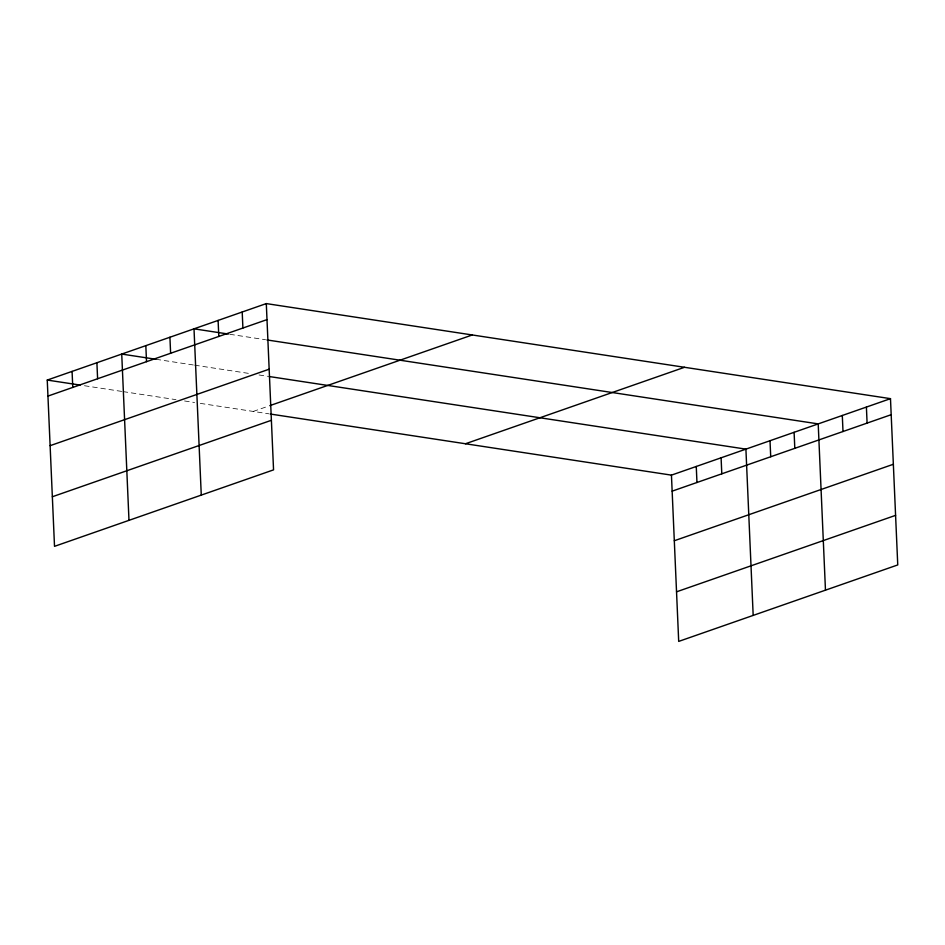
<?xml version="1.0" encoding="UTF-8"?>
<svg xmlns="http://www.w3.org/2000/svg" width="945" height="945" viewBox="0 0 945 945"><rect width="100%" height="100%" fill="white"/><g stroke="black" fill="none" stroke-linecap="round" stroke-linejoin="round"><path stroke-width="0.71" stroke-dasharray="4.72 3.54" d="M253.236 411.429L268.404 406.137M229.777 334.282L265.533 339.728M156.055 359.289L193.252 364.959M194.682 365.172L249.031 373.452M259.048 374.976L267.636 376.287M84.436 385.725L121.633 391.395M123.063 391.608L175.994 399.664M184.57 400.975L194.587 402.499M200.305 403.373L268.793 413.804"/><path stroke-width="1.42" d="M266.301 303.593L273.554 469.866L54.515 546.34L47.25 380.067L266.301 303.593L890.485 398.66L897.75 564.933L678.699 641.407L671.446 475.134L890.485 398.66M47.947 396.085L266.998 319.623M50.109 445.674L269.16 369.2M269.786 405.653L472.287 334.967M52.341 496.751L271.392 420.289M465.46 443.76L684.511 367.286M672.143 491.152L891.194 414.69M674.305 540.741L893.356 464.267M676.537 591.818L895.588 515.356M228.347 334.058L194.008 328.825L201.273 495.109M266.962 339.94L818.205 423.892L825.469 590.176M156.055 359.289L121.728 354.068L128.981 520.341M269.065 376.5L745.912 449.135L753.177 615.408M47.25 380.067L80.148 385.076M270.211 414.016L671.446 475.134M866.4 407.071L867.097 423.1M842.302 415.481L842.999 431.511M794.107 432.302L794.804 448.332M770.01 440.724L770.718 456.742M721.094 457.793L721.791 473.823M696.264 466.464L696.961 482.493M242.203 312.004L242.9 328.033M218.106 320.414L218.803 336.444M169.923 337.247L170.62 353.265M145.825 345.657L146.522 361.675M96.898 362.726L97.607 378.756M72.08 371.397L72.777 387.426"/></g></svg>
